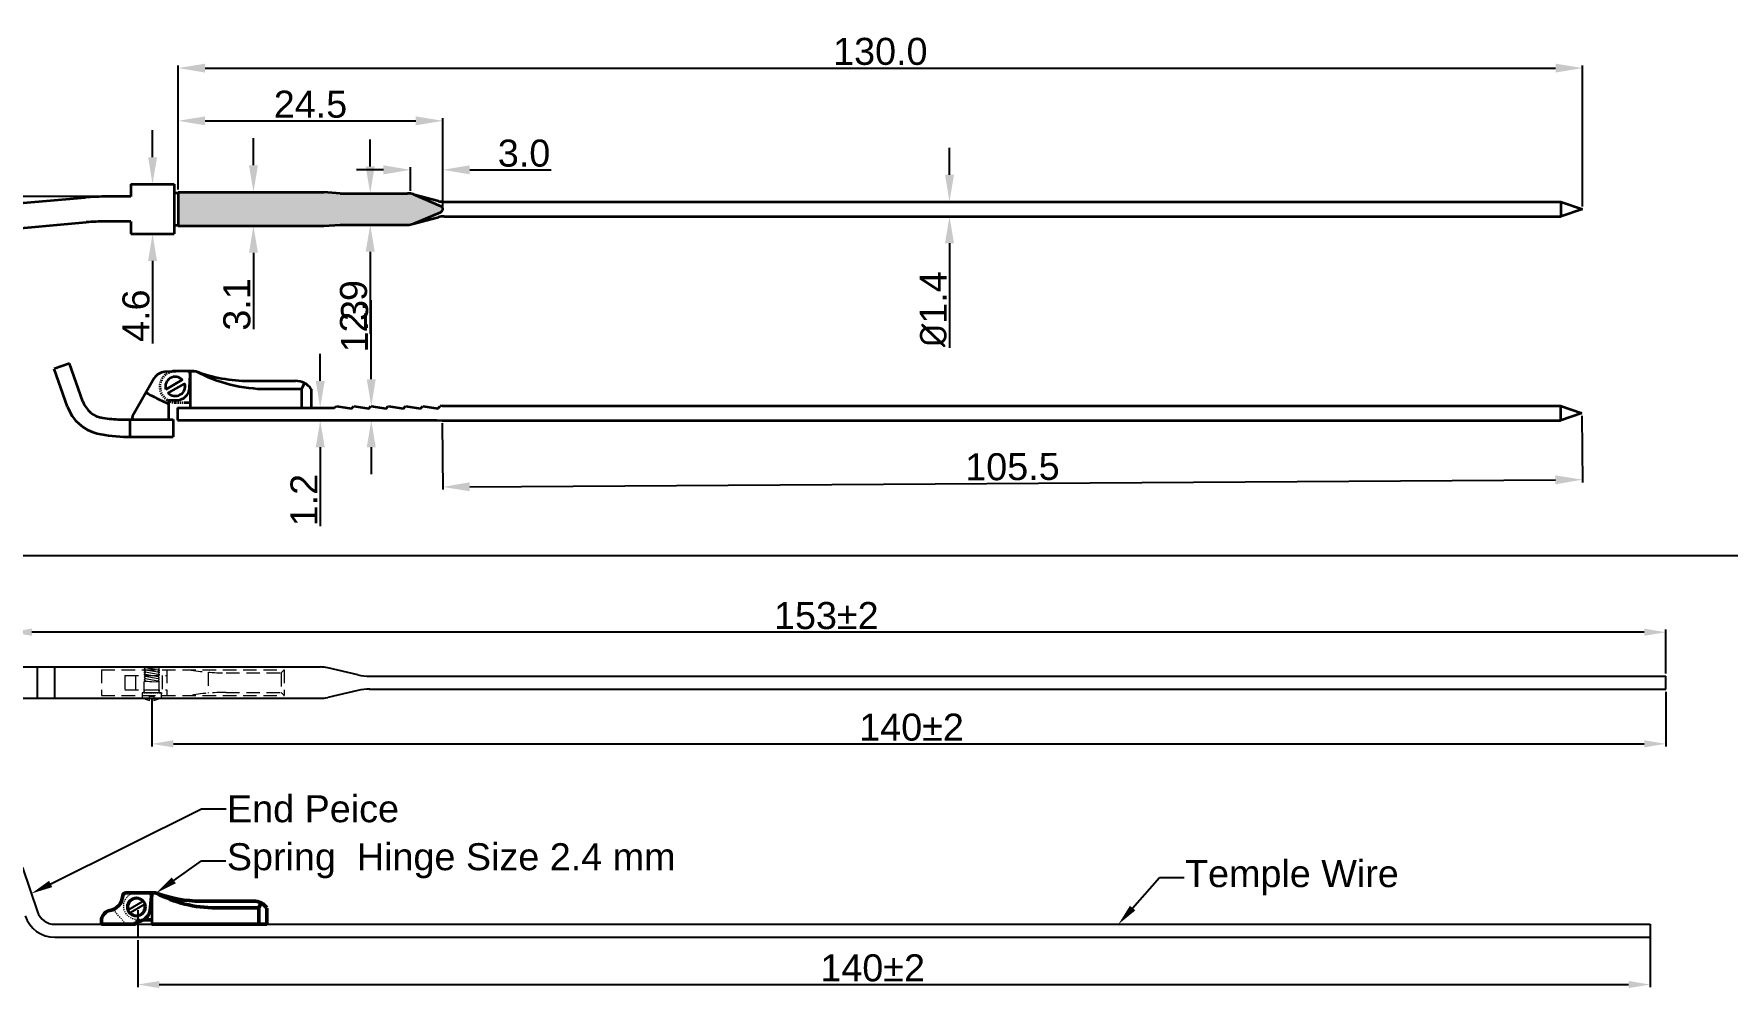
# Model space of a CAD drawing. Header units: millimetres. Extents: x 7018 to 13530, y 4187 to 5692.
# Drawn here: x 7097.5 to 7254.3, y 5084.5 to 5172.8 of the extents above; entities that cross this region are included whole.
import ezdxf
from ezdxf import colors
from ezdxf.entities.mleader import LeaderData, LeaderLine
from ezdxf.math import Vec2, Vec3

# ---------------------------------------------------------------- set-up
doc = ezdxf.new("R2010")
doc.units = ezdxf.units.MM
doc.linetypes.add('DASH', pattern=[0.35, 0.25, -0.1])
doc.linetypes.add('HIDDEN2', pattern=[0.1875, 0.125, -0.0625])
doc.layers.add('Dimension', color=3, linetype='Continuous')
doc.layers.add('Hidden Line', color=1, linetype='HIDDEN2')
for name, color, linetype, lineweight in [('odj', 4, 'Continuous', 35), ('标注', 3, 'Continuous', 9), ('粗实线', 4, 'Continuous', 50), ('细实线', 2, 'Continuous', 13), ('绘图层', 7, 'Continuous', 15), ('虚线', 1, 'HIDDEN2', 9)]:
    doc.layers.add(name, color=color, linetype=linetype, lineweight=lineweight)
doc.styles.get("Standard").update_dxf_attribs({"font": 'arial.ttf'})
doc.dimstyles.get("Standard").update_dxf_attribs({"dimtxt": 0.18, "dimasz": 0.18, "dimexe": 0.18, "dimexo": 0.0625, "dimgap": 0.09, "dimtad": 0, "dimtih": 1, "dimtoh": 1, "dimdec": 4, "dimzin": 0, "dimdsep": 46, "dimtxsty": 'Standard', "dimcen": 0.09, "dimadec": 0, "dimazin": 0, "dimtfac": 1, "dimtdec": 4, "dimtofl": 0, "dimtmove": 0, "dimatfit": 3, "dimfxl": 1, "dimtolj": 1, "dimtzin": 0, "dimarcsym": 0})
doc.dimstyles.new('Standard$0', dxfattribs={"dimtxt": 2.3, "dimasz": 2, "dimexe": 1, "dimexo": 1, "dimgap": 1, "dimtad": 1, "dimdec": 1, "dimzin": 0, "dimdsep": 46, "dimtxsty": 'Standard', "dimcen": 0, "dimclrd": 4, "dimclre": 4, "dimclrt": 4, "dimadec": 1, "dimazin": 0, "dimtfac": 1, "dimtdec": 1, "dimtofl": 0, "dimtmove": 0, "dimatfit": 0, "dimfxl": 1, "dimtfillclr": 256, "dimtolj": 1, "dimtzin": 0, "dimlwd": -1, "dimlwe": -1, "dimarcsym": 1})

# ---------------------------------------------------------------- blocks, each defined once
blk = doc.blocks.new('*D3046')
at = {"layer": 'Defpoints', "color": 0, "transparency": 16777216}
for p in [(7182.27, 5157.28), (7182.27, 5155.93), (7182.27, 5155.93)]:
    blk.add_point(p, dxfattribs=at)
at = {"layer": 'Dimension', "color": 3, "transparency": 16777216}
for p, q in [((7182.27, 5159.78), (7182.27, 5162.28)), ((7182.27, 5153.43), (7182.27, 5143.74))]:
    blk.add_line(p, q, dxfattribs=at)
for points in [[(7181.86, 5159.78), (7182.69, 5159.78), (7182.27, 5157.28)], [(7181.86, 5153.43), (7182.69, 5153.43), (7182.27, 5155.93)]]:
    blk.add_solid(points, dxfattribs=at)
at = {"layer": 'Dimension', "transparency": 16777216, "insert": (7180.77, 5147.33), "char_height": 2.5, "attachment_point": 5, "rotation": 90}
blk.add_mtext('\\A1;{\\fISOCPEUR|b0|i0|c0|p34;%%C}1.4', dxfattribs=at)
blk = doc.blocks.new('*D3047')
at = {"layer": 'Defpoints', "color": 0, "transparency": 16777216}
for p in [(7135.37, 5164.77), (7110.87, 5158.15), (7135.37, 5156.6)]:
    blk.add_point(p, dxfattribs=at)
at = {"layer": 'Dimension', "color": 3, "transparency": 16777216}
for p, q in [((7110.87, 5158.4), (7110.87, 5165.02)), ((7113.37, 5164.77), (7132.87, 5164.77)), ((7135.37, 5156.85), (7135.37, 5165.02))]:
    blk.add_line(p, q, dxfattribs=at)
for points in [[(7113.37, 5165.18), (7113.37, 5164.35), (7110.87, 5164.77)], [(7132.87, 5165.18), (7132.87, 5164.35), (7135.37, 5164.77)]]:
    blk.add_solid(points, dxfattribs=at)
at = {"layer": 'Dimension', "transparency": 16777216, "insert": (7123.12, 5166.29), "char_height": 2.5, "attachment_point": 5}
blk.add_mtext('\\A1;24.5', dxfattribs=at)
blk = doc.blocks.new('*D2029')
at = {"layer": 'Defpoints', "color": 0, "transparency": 16777216}
for p in [(7135.37, 5160.23), (7132.37, 5158.03), (7135.37, 5156.6)]:
    blk.add_point(p, dxfattribs=at)
at = {"layer": 'Dimension', "color": 3, "transparency": 16777216}
for p, q in [((7129.87, 5160.23), (7127.37, 5160.23)), ((7132.37, 5158.28), (7132.37, 5160.48)), ((7135.37, 5156.85), (7135.37, 5160.48)), ((7137.87, 5160.23), (7145.41, 5160.23))]:
    blk.add_line(p, q, dxfattribs=at)
for points in [[(7129.87, 5160.65), (7129.87, 5159.81), (7132.37, 5160.23)], [(7137.87, 5160.65), (7137.87, 5159.81), (7135.37, 5160.23)]]:
    blk.add_solid(points, dxfattribs=at)
at = {"layer": 'Dimension', "transparency": 16777216, "insert": (7142.89, 5161.76), "char_height": 2.5, "attachment_point": 5}
blk.add_mtext('\\A1;3.0', dxfattribs=at)
blk = doc.blocks.new('*D3048')
at = {"layer": 'Defpoints', "color": 0, "transparency": 16777216}
for p in [(7240.87, 5169.65), (7110.87, 5158.15), (7240.87, 5156.6)]:
    blk.add_point(p, dxfattribs=at)
at = {"layer": 'Dimension', "color": 3, "transparency": 16777216}
for p, q in [((7110.87, 5158.4), (7110.87, 5169.9)), ((7113.37, 5169.65), (7238.37, 5169.65)), ((7240.87, 5156.85), (7240.87, 5169.9))]:
    blk.add_line(p, q, dxfattribs=at)
for points in [[(7113.37, 5170.06), (7113.37, 5169.23), (7110.87, 5169.65)], [(7238.37, 5170.06), (7238.37, 5169.23), (7240.87, 5169.65)]]:
    blk.add_solid(points, dxfattribs=at)
at = {"layer": 'Dimension', "transparency": 16777216, "insert": (7175.87, 5171.18), "char_height": 2.5, "attachment_point": 5}
blk.add_mtext('\\A1;130.0', dxfattribs=at)
blk = doc.blocks.new('*D3049')
at = {"layer": 'Defpoints', "color": 0, "transparency": 16777216}
for p in [(7128.65, 5158.05), (7128.65, 5155.15), (7128.65, 5155.15)]:
    blk.add_point(p, dxfattribs=at)
at = {"layer": 'Dimension', "color": 3, "transparency": 16777216}
for p, q in [((7128.65, 5160.55), (7128.65, 5163.05)), ((7128.65, 5152.65), (7128.65, 5145.05))]:
    blk.add_line(p, q, dxfattribs=at)
for points in [[(7128.23, 5160.55), (7129.07, 5160.55), (7128.65, 5158.05)], [(7128.23, 5152.65), (7129.07, 5152.65), (7128.65, 5155.15)]]:
    blk.add_solid(points, dxfattribs=at)
at = {"layer": 'Dimension', "transparency": 16777216, "insert": (7127.12, 5147.6), "char_height": 2.5, "attachment_point": 5, "rotation": 90}
blk.add_mtext('\\A1;2.9', dxfattribs=at)
blk = doc.blocks.new('*D3050')
at = {"layer": 'Defpoints', "color": 0, "transparency": 16777216}
for p in [(7117.84, 5158.15), (7117.84, 5155.05), (7117.84, 5155.05)]:
    blk.add_point(p, dxfattribs=at)
at = {"layer": 'Dimension', "color": 3, "transparency": 16777216}
for p, q in [((7117.84, 5160.65), (7117.84, 5163.15)), ((7117.59, 5158.15), (7117.59, 5158.15)), ((7117.84, 5152.55), (7117.84, 5145.48))]:
    blk.add_line(p, q, dxfattribs=at)
for points in [[(7117.43, 5160.65), (7118.26, 5160.65), (7117.84, 5158.15)], [(7117.43, 5152.55), (7118.26, 5152.55), (7117.84, 5155.05)]]:
    blk.add_solid(points, dxfattribs=at)
at = {"layer": 'Dimension', "transparency": 16777216, "insert": (7116.32, 5147.77), "char_height": 2.5, "attachment_point": 5, "rotation": 90}
blk.add_mtext('\\A1;3.1', dxfattribs=at)
blk = doc.blocks.new('*D3051')
at = {"layer": 'Defpoints', "color": 0, "transparency": 16777216}
for p in [(7108.5, 5158.9), (7108.5, 5154.3), (7108.5, 5154.3)]:
    blk.add_point(p, dxfattribs=at)
at = {"layer": 'Dimension', "color": 3, "transparency": 16777216}
for p, q in [((7108.5, 5161.4), (7108.5, 5163.9)), ((7108.5, 5151.8), (7108.5, 5144.15))]:
    blk.add_line(p, q, dxfattribs=at)
for points in [[(7108.09, 5161.4), (7108.92, 5161.4), (7108.5, 5158.9)], [(7108.09, 5151.8), (7108.92, 5151.8), (7108.5, 5154.3)]]:
    blk.add_solid(points, dxfattribs=at)
at = {"layer": 'Dimension', "transparency": 16777216, "insert": (7106.98, 5146.73), "char_height": 2.5, "attachment_point": 5, "rotation": 90}
blk.add_mtext('\\A1;4.6', dxfattribs=at)
blk = doc.blocks.new('*D3053')
at = {"layer": 'Defpoints', "color": 0, "transparency": 16777216}
for p in [(7089.09, 5157.34), (7094.01, 5156.95), (7102.27, 5157.67), (7104.01, 5157.75), (7106.5, 5157.75)]:
    blk.add_point(p, dxfattribs=at)
at = {"layer": '标注', "color": 0, "lineweight": -2, "transparency": 16777216}
for p, q in [((7103.08, 5157.75), (7088.91, 5157.75)), ((7093.95, 5156.95), (7088.96, 5156.51))]:
    blk.add_line(p, q, dxfattribs=at)
for start, end in [(180.7339, 181.7593), (183.2411, 184.2661)]:
    blk.add_arc((7103.14, 5157.75), 14.05, start, end, dxfattribs=at)
at = {"layer": '标注', "color": 0, "transparency": 16777216}
for points in [[(7089.06, 5157.57), (7089.12, 5157.57), (7089.09, 5157.75)], [(7089.15, 5156.71), (7089.09, 5156.7), (7089.14, 5156.53)]]:
    blk.add_solid(points, dxfattribs=at)
at = {"layer": '标注', "color": 0, "lineweight": 35, "transparency": 16777216, "insert": (7089.1, 5157.14), "char_height": 0.18, "attachment_point": 5}
blk.add_mtext('\\A1;5°', dxfattribs=at)
blk = doc.blocks.new('*D3054')
at = {"layer": 'Defpoints', "color": 0, "transparency": 16777216}
for p in [(7128.72, 5138.35), (7128.75, 5138.35), (7128.96, 5137.05)]:
    blk.add_point(p, dxfattribs=at)
at = {"layer": 'Dimension', "color": 3, "transparency": 16777216}
for p, q in [((7128.75, 5140.85), (7128.75, 5148.17)), ((7128.97, 5138.35), (7129, 5138.35)), ((7128.71, 5137.05), (7128.5, 5137.05)), ((7128.75, 5134.55), (7128.75, 5132.05))]:
    blk.add_line(p, q, dxfattribs=at)
for points in [[(7128.33, 5140.85), (7129.16, 5140.85), (7128.75, 5138.35)], [(7128.33, 5134.55), (7129.16, 5134.55), (7128.75, 5137.05)]]:
    blk.add_solid(points, dxfattribs=at)
at = {"layer": 'Dimension', "transparency": 16777216, "insert": (7127.22, 5145.76), "char_height": 2.5, "attachment_point": 5, "rotation": 90}
blk.add_mtext('\\A1;1.3', dxfattribs=at)
blk = doc.blocks.new('*D3062')
at = {"layer": 'Defpoints', "color": 0, "transparency": 16777216}
for p in [(7135.32, 5137.03), (7240.82, 5137.7), (7240.86, 5131.55)]:
    blk.add_point(p, dxfattribs=at)
at = {"layer": 'Dimension', "color": 3, "transparency": 16777216}
for p, q in [((7135.32, 5136.78), (7135.36, 5130.63)), ((7240.82, 5137.45), (7240.86, 5131.3)), ((7137.86, 5130.89), (7238.36, 5131.54))]:
    blk.add_line(p, q, dxfattribs=at)
for points in [[(7238.36, 5131.95), (7238.36, 5131.12), (7240.86, 5131.55)], [(7137.86, 5131.31), (7137.86, 5130.48), (7135.36, 5130.88)]]:
    blk.add_solid(points, dxfattribs=at)
at = {"layer": 'Dimension', "transparency": 16777216, "insert": (7188.1, 5132.74), "char_height": 2.5, "attachment_point": 5, "rotation": 0.3666}
blk.add_mtext('\\A1;105.5', dxfattribs=at)
blk = doc.blocks.new('*D3063')
at = {"layer": 'Defpoints', "color": 0, "transparency": 16777216}
for p in [(7124.02, 5138.2), (7124.02, 5137.05), (7124.02, 5137.05)]:
    blk.add_point(p, dxfattribs=at)
at = {"layer": 'Dimension', "color": 3, "transparency": 16777216}
for p, q in [((7124.02, 5140.7), (7124.02, 5143.2)), ((7124.02, 5134.55), (7124.02, 5127.26))]:
    blk.add_line(p, q, dxfattribs=at)
for points in [[(7123.61, 5140.7), (7124.44, 5140.7), (7124.02, 5138.2)], [(7123.61, 5134.55), (7124.44, 5134.55), (7124.02, 5137.05)]]:
    blk.add_solid(points, dxfattribs=at)
at = {"layer": 'Dimension', "transparency": 16777216, "insert": (7122.52, 5129.66), "char_height": 2.5, "attachment_point": 5, "rotation": 90}
blk.add_mtext('\\A1;1.2', dxfattribs=at)
blk = doc.blocks.new('EFEWF')
for p, q in [((3401.46, 191.88), (3402.72, 192.61)), ((3401.62, 191.59), (3402.89, 192.32))]:
    blk.add_line(p, q)
for start, end in [(42.8396, 197.1604), (222.8396, 17.1604)]:
    blk.add_arc((3402.17, 192.1), 0.751, start, end)
at = {"layer": 'odj'}
blk.add_line((3403.59, 193.24), (3403.59, 190.5), dxfattribs=at)
at = {"layer": '粗实线', "color": 6}
for p, q in [((3401.19, 193.4), (3403.26, 193.4)), ((3403.57, 193.07), (3403.45, 191.79)), ((3398.93, 190.5), (3398.94, 190.98)), ((3402.09, 190.5), (3398.93, 190.5)), ((3402.18, 190.73), (3402.09, 190.74)), ((3402.09, 190.74), (3402.09, 190.5))]:
    blk.add_line(p, q, dxfattribs=at)
at = {"layer": '粗实线'}
for p, q in [((3403.59, 193.4), (3402.59, 193.4)), ((3403.59, 193.4), (3403.59, 193.06)), ((3403.59, 193.4), (3404, 193.4)), ((3408.12, 192.65), (3413.02, 192.65)), ((3409.5, 192.02), (3413.5, 192.02)), ((3413.5, 192.02), (3413.71, 192.47)), ((3413.5, 190.5), (3413.5, 192.02)), ((3414.23, 192), (3414.23, 190.5)), ((3402.87, 190.91), (3403.59, 190.91)), ((3403.59, 190.5), (3414.23, 190.5))]:
    blk.add_line(p, q, dxfattribs=at)
at = {"layer": '粗实线', "lineweight": 40}
blk.add_circle((3402.17, 192.1), 0.834, dxfattribs=at)
at = {"layer": '粗实线', "color": 6}
for centre, radius, start, end in [((3399.44, 193.2), 1.46, 280.6811, 357.0764), ((3401.19, 193.11), 0.292, 90, 177.0764), ((3403.28, 193.11), 0.292, 352, 93.3592), ((3399.87, 190.84), 0.94, 99.8364, 171.1965), ((3402.22, 191.98), 1.24, 267.88, 351.6139)]:
    blk.add_arc(centre, radius, start, end, dxfattribs=at)
at = {"layer": '粗实线'}
for centre, radius, start, end in [((3409.5, 203.7), 11.68, 241.9019, 270), ((3408.12, 204.32), 11.68, 249.3439, 270), ((3413.02, 191.19), 1.46, 34.0477, 90)]:
    blk.add_arc(centre, radius, start, end, dxfattribs=at)
at = {"layer": '虚线', "ltscale": 0.05}
for p, q in [((3401.17, 190.53), (3400.08, 191.82)), ((3402.17, 190.98), (3402.96, 190.98))]:
    blk.add_line(p, q, dxfattribs=at)
blk.add_arc((3402.17, 192.19), 1.21, 90, 270, dxfattribs=at)
blk = doc.blocks.new('A$C3a961590')
at = {"layer": '细实线', "color": 6}
for p, q in [((-0.6, 2.35), (-0.7, 2.27)), ((-0.7, 2.27), (-0.6, 2.15)), ((-0.6, 2.15), (-0.7, 2.06)), ((-0.7, 2.06), (-0.6, 1.94)), ((-0.6, 1.94), (-0.7, 1.86)), ((-0.7, 1.86), (-0.6, 1.74)), ((-0.6, 1.74), (-0.7, 1.66)), ((-0.7, 1.66), (-0.6, 1.54)), ((-0.6, 2.35), (0.6, 2.35)), ((-0.6, 2.35), (0.6, 2.14)), ((-0.6, 2.15), (0.6, 1.94)), ((-0.6, 1.94), (0.6, 1.73)), ((-0.6, 1.74), (0.6, 1.53)), ((0.6, 2.35), (0.7, 2.22)), ((0.7, 2.22), (0.6, 2.14)), ((0.6, 2.14), (0.7, 2.02)), ((0.7, 2.02), (0.6, 1.94)), ((0.6, 1.94), (0.7, 1.82)), ((0.7, 1.82), (0.6, 1.73)), ((0.6, 1.73), (0.7, 1.61)), ((0.7, 1.61), (0.6, 1.53)), ((-0.6, 1.54), (-0.7, 1.45)), ((-0.7, 1.45), (-0.6, 1.33)), ((-0.6, 1.33), (-0.7, 1.25)), ((-0.7, 1.25), (-0.6, 1.13)), ((-0.6, 1.13), (-0.7, 1.05)), ((-0.7, 0), (-0.7, 1.05)), ((0.7, 1), (-0.7, 1.05)), ((-0.6, 1.54), (0.6, 1.33)), ((-0.6, 1.33), (0.6, 1.12)), ((-0.6, 1.13), (0, 1.03)), ((0.6, 1.53), (0.7, 1.41)), ((0.7, 1.41), (0.6, 1.33)), ((0.6, 1.33), (0.7, 1.21)), ((0.7, 1.21), (0.6, 1.12)), ((0.6, 1.12), (0.7, 1)), ((0.7, 0), (0.7, 1))]:
    blk.add_line(p, q, dxfattribs=at)
blk.add_lwpolyline([(0.21, -0.3), (0.21, -0.69, 0.126427), (0.9, -0.4), (0.9, 0), (-0.9, 0), (-0.9, -0.4, 0.126427), (-0.21, -0.69), (-0.21, -0.3)], format="xyb", close=True, dxfattribs=at)
blk = doc.blocks.new('*D2046')
at = {"layer": 'Defpoints', "color": 0, "transparency": 16777216}
for p in [(7095.34, 5117.43), (7095.34, 5114.21), (7248.58, 5113.36)]:
    blk.add_point(p, dxfattribs=at)
at = {"layer": 'Dimension', "color": 3, "transparency": 16777216}
for p, q in [((7095.34, 5114.46), (7095.34, 5117.68)), ((7248.58, 5113.61), (7248.58, 5117.68)), ((7246.58, 5117.43), (7097.34, 5117.43))]:
    blk.add_line(p, q, dxfattribs=at)
for points in [[(7097.34, 5117.77), (7097.34, 5117.1), (7095.34, 5117.43)], [(7246.58, 5117.77), (7246.58, 5117.1), (7248.58, 5117.43)]]:
    blk.add_solid(points, dxfattribs=at)
at = {"layer": 'Dimension', "transparency": 16777216, "insert": (7170.87, 5118.96), "char_height": 2.5, "attachment_point": 5}
blk.add_mtext('\\A1;153±2', dxfattribs=at)
blk = doc.blocks.new('*D2047')
at = {"layer": 'Defpoints', "color": 0, "transparency": 16777216}
for p in [(7108.43, 5111.51), (7248.58, 5112.16), (7248.58, 5107.1)]:
    blk.add_point(p, dxfattribs=at)
at = {"layer": 'Dimension', "color": 3, "transparency": 16777216}
for p, q in [((7248.58, 5111.91), (7248.58, 5106.85)), ((7108.43, 5111.26), (7108.43, 5106.85)), ((7110.43, 5107.1), (7246.58, 5107.1))]:
    blk.add_line(p, q, dxfattribs=at)
for points in [[(7110.43, 5107.43), (7110.43, 5106.77), (7108.43, 5107.1)], [(7246.58, 5107.43), (7246.58, 5106.77), (7248.58, 5107.1)]]:
    blk.add_solid(points, dxfattribs=at)
at = {"layer": 'Dimension', "transparency": 16777216, "insert": (7178.76, 5108.63), "char_height": 2.5, "attachment_point": 5}
blk.add_mtext('\\A1;140±2', dxfattribs=at)
blk = doc.blocks.new('*D3061')
at = {"layer": 'Defpoints', "color": 0, "transparency": 16777216}
for p in [(7247.13, 5090.39), (7107.13, 5089.19), (7247.13, 5084.82)]:
    blk.add_point(p, dxfattribs=at)
at = {"layer": 'Dimension', "color": 3, "transparency": 16777216}
for p, q in [((7247.13, 5090.14), (7247.13, 5084.57)), ((7107.13, 5088.94), (7107.13, 5084.57)), ((7109.13, 5084.82), (7245.13, 5084.82))]:
    blk.add_line(p, q, dxfattribs=at)
for points in [[(7109.13, 5085.15), (7109.13, 5084.49), (7107.13, 5084.82)], [(7245.13, 5085.15), (7245.13, 5084.49), (7247.13, 5084.82)]]:
    blk.add_solid(points, dxfattribs=at)
at = {"layer": 'Dimension', "transparency": 16777216, "insert": (7175.16, 5086.35), "char_height": 2.5, "attachment_point": 5}
blk.add_mtext('\\A1;140±2', dxfattribs=at)

msp = doc.modelspace()

# ---------------------------------------------------------------- hatches: boundary and pattern name
at = {"layer": '细实线', "lineweight": 35}
h = msp.add_hatch(dxfattribs=at)
h.set_pattern_fill('AR-SAND', color=256, scale=0.01)
h.set_pattern_definition([(37.5, (5840.8517, 4902.62005), (-0.01600031, 0.48941324), [0, -0.38608, 0, -0.4318, 0, -0.41275]), (7.5, (5840.8517, 4902.62005), (0.44952328, 0.7168251), [0, -0.20828, 0, -0.34798, 0, -0.13335]), (327.5, (5840.5393, 4902.62005), (0.79099237, 0.00143718), [0, -0.127, 0, -0.4572, 0, -0.5969]), (317.5, (5840.5393, 4902.62005), (0.76355645, 0.22292932), [0, -0.0635, 0, -0.29972, 0, -0.3429])])
h.paths.add_polyline_path([(7132.638, 5157.98, 0.0666583), (7132.112, 5158.05), (7125.87, 5158.05), (7124.37, 5158.15), (7110.87, 5158.15), (7110.87, 5155.05), (7124.37, 5155.05), (7125.87, 5155.15), (7132.112, 5155.15, 0.0666583), (7132.638, 5155.221), (7135.189, 5156.325, 0.6567993), (7135.189, 5156.876)])

# ---------------------------------------------------------------- linework, layer by layer
at = {"lineweight": 35}
for p, q in [((7106.504, 5158.9), (7106.504, 5157.75)), ((7106.504, 5158.9), (7110.504, 5158.9)), ((7110.504, 5158.9), (7110.504, 5154.3)), ((7094.009, 5156.952), (7102.268, 5157.674)), ((7106.504, 5157.75), (7104.012, 5157.75)), ((7110.504, 5158.1), (7110.87, 5158.1)), ((7110.87, 5158.15), (7124.37, 5158.15)), ((7110.87, 5158.15), (7110.87, 5155.05)), ((7125.87, 5158.05), (7124.37, 5158.15)), ((7125.87, 5158.05), (7132.112, 5158.05)), ((7132.638, 5157.98), (7134.963, 5157.346)), ((7132.638, 5157.98), (7135.189, 5156.876)), ((7135.49, 5157.275), (7238.87, 5157.275)), ((7238.87, 5157.275), (7238.87, 5155.925)), ((7238.87, 5157.275), (7240.87, 5156.6)), ((7094.21, 5154.66), (7102.369, 5155.374)), ((7106.504, 5155.45), (7104.112, 5155.45)), ((7106.504, 5155.45), (7106.504, 5154.3)), ((7132.638, 5155.221), (7135.189, 5156.325)), ((7132.638, 5155.221), (7134.963, 5155.855)), ((7135.49, 5155.925), (7238.87, 5155.925)), ((7240.87, 5156.6), (7238.87, 5155.925)), ((7106.504, 5154.3), (7110.504, 5154.3)), ((7110.504, 5155.1), (7110.87, 5155.1)), ((7110.87, 5155.05), (7124.37, 5155.05)), ((7124.37, 5155.05), (7125.87, 5155.15)), ((7125.87, 5155.15), (7132.112, 5155.15)), ((7100.827, 5142.31), (7099.41, 5141.816)), ((7100.64, 5138.288), (7099.41, 5141.816)), ((7102.057, 5138.781), (7100.827, 5142.31)), ((7110.82, 5138.203), (7125.32, 5138.203)), ((7110.82, 5138.203), (7110.82, 5137.053)), ((7125.32, 5138.203), (7125.52, 5138.353)), ((7125.52, 5138.353), (7126.92, 5138.153)), ((7126.92, 5138.153), (7127.12, 5138.353)), ((7127.12, 5138.353), (7128.52, 5138.153)), ((7128.52, 5138.153), (7128.72, 5138.353)), ((7128.72, 5138.353), (7130.12, 5138.153)), ((7130.12, 5138.153), (7130.32, 5138.353)), ((7130.32, 5138.353), (7131.72, 5138.153)), ((7131.72, 5138.153), (7131.92, 5138.353)), ((7131.92, 5138.353), (7133.32, 5138.153)), ((7133.32, 5138.153), (7133.52, 5138.353)), ((7133.52, 5138.353), (7134.914, 5138.153)), ((7134.914, 5138.153), (7135.12, 5138.368)), ((7135.32, 5138.378), (7135.12, 5138.368)), ((7135.32, 5138.378), (7238.82, 5138.378)), ((7238.82, 5138.378), (7238.82, 5137.028)), ((7238.82, 5138.378), (7240.82, 5137.703)), ((7105.499, 5137.121), (7106.402, 5137.121)), ((7106.402, 5137.121), (7110.402, 5137.121)), ((7106.402, 5137.121), (7106.402, 5135.521)), ((7110.402, 5137.121), (7110.402, 5135.521)), ((7110.82, 5137.053), (7134.82, 5137.053)), ((7134.82, 5137.053), (7135.32, 5137.028)), ((7135.32, 5137.028), (7238.82, 5137.028)), ((7240.82, 5137.703), (7238.82, 5137.028)), ((7106.159, 5135.521), (7110.402, 5135.521))]:
    msp.add_line(p, q, dxfattribs=at)
for p, q in [((7037.526, 5124.548), (7433.963, 5124.548)), ((7095.336, 5114.214), (7124.041, 5114.214)), ((7127.49, 5113.493), (7124.719, 5114.136)), ((7128.62, 5113.364), (7248.584, 5113.364)), ((7248.584, 5112.164), (7248.584, 5113.364)), ((7095.336, 5111.314), (7124.041, 5111.314)), ((7127.49, 5112.034), (7124.719, 5111.391)), ((7128.584, 5112.164), (7248.584, 5112.164)), ((7096.474, 5095.646), (7097.851, 5091.553)), ((7107.127, 5090.395), (7247.127, 5090.395)), ((7247.127, 5090.395), (7247.127, 5089.195)), ((7107.127, 5089.195), (7247.127, 5089.195))]:
    msp.add_line(p, q)
at = {"color": 0, "ltscale": 1000}
for p, q in [((7097.851, 5111.314), (7097.851, 5114.214)), ((7099.462, 5111.314), (7099.462, 5114.214))]:
    msp.add_line(p, q, dxfattribs=at)
at = {"ltscale": 1000}
for p, q in [((7107.127, 5091.695), (7107.127, 5089.195)), ((7099.462, 5090.395), (7107.127, 5090.395)), ((7107.127, 5090.395), (7107.127, 5089.195)), ((7099.462, 5089.195), (7107.127, 5089.195))]:
    msp.add_line(p, q, dxfattribs=at)
at = {"lineweight": 35}
for points in [[(7109.731, 5139.906), (7111.251, 5140.783, 0.797724)], [(7109.931, 5139.559), (7111.451, 5140.437, -0.797724)]]:
    msp.add_lwpolyline(points, format="xyb", close=True, dxfattribs=at)
for centre, radius, start, end in [((7104.012, 5137.75), 20, 90, 95), ((7132.112, 5156.05), 2, 74.74561, 90), ((7135.49, 5159.275), 2, 254.74561, 270), ((7135.07, 5156.6), 0.3, 293.40624, 66.59376), ((7104.112, 5135.45), 20, 90, 95), ((7132.112, 5157.15), 2, 270, 285.25439), ((7135.49, 5153.925), 2, 90, 105.25439), ((7104.229, 5139.538), 3.8, 199.2165, 257.17814), ((7104.229, 5139.538), 2.3, 199.2165, 261.55618), ((7105.888, 5150.716), 13.6, 261.55618, 268.36284), ((7106.159, 5148.021), 12.5, 257.17814, 270)]:
    msp.add_arc(centre, radius, start, end, dxfattribs=at)
for centre, radius, start, end in [((7124.041, 5111.214), 3, 76.93525, 90), ((7128.62, 5118.364), 5, 256.93525, 270), ((7124.041, 5114.314), 3, 270, 283.06475), ((7128.62, 5107.164), 5, 90, 103.06475)]:
    msp.add_arc(centre, radius, start, end)
at = {"ltscale": 1000}
for radius in [2.9, 1.7]:
    msp.add_arc((7099.462, 5092.095), radius, 198.60015, 270, dxfattribs=at)
at = {"layer": 'Hidden Line', "lineweight": 0, "ltscale": 10}
for p, q in [((7103.763, 5113.964), (7103.763, 5111.564)), ((7103.763, 5113.964), (7120.694, 5113.964)), ((7105.946, 5113.414), (7109.839, 5113.414)), ((7105.946, 5113.414), (7105.946, 5112.114)), ((7106.927, 5113.414), (7106.927, 5112.114)), ((7109.403, 5113.414), (7109.403, 5112.114)), ((7109.839, 5113.964), (7109.839, 5111.564)), ((7113.664, 5113.732), (7113.664, 5111.796)), ((7115.315, 5113.664), (7120.408, 5113.664)), ((7120.694, 5113.964), (7120.408, 5113.664)), ((7120.408, 5113.664), (7120.408, 5111.864)), ((7120.694, 5113.964), (7120.694, 5111.564)), ((7103.763, 5111.564), (7120.694, 5111.564)), ((7105.946, 5112.114), (7109.839, 5112.114)), ((7115.315, 5111.864), (7120.408, 5111.864)), ((7120.408, 5111.864), (7120.694, 5111.564))]:
    msp.add_line(p, q, dxfattribs=at)
for centre, start, end in [((7115.315, 5133.664), 260.06363, 270), ((7115.315, 5091.864), 90, 99.93637)]:
    msp.add_arc(centre, 20, start, end, dxfattribs=at)
at = {"layer": 'odj', "color": 1, "lineweight": 35}
msp.add_lwpolyline([(7111.934, 5140.044), (7111.998, 5141.257, 0.4400106), (7111.667, 5141.594), (7109.64, 5141.523, 0.2586176), (7108.659, 5140.934), (7106.632, 5137.421, 0.5773503), (7106.805, 5137.121), (7109.995, 5137.121), (7109.995, 5138.921), (7110.751, 5138.921, 0.3989595), (7111.934, 5140.044)], format="xyb", dxfattribs=at)
at = {"layer": '粗实线', "lineweight": 35}
for p, q in [((7112.32, 5141.603), (7110.627, 5141.603)), ((7111.998, 5141.598), (7112.498, 5141.598)), ((7111.998, 5141.598), (7111.998, 5138.198)), ((7117.437, 5140.698), (7121.748, 5140.698)), ((7119.092, 5139.948), (7122.318, 5139.948)), ((7122.318, 5139.948), (7122.569, 5140.494)), ((7122.318, 5138.198), (7122.318, 5139.948)), ((7123.198, 5139.928), (7123.198, 5138.198)), ((7111.998, 5138.198), (7123.198, 5138.198))]:
    msp.add_line(p, q, dxfattribs=at)
msp.add_lwpolyline([(7110.627, 5141.603, 0.0728168), (7110.212, 5141.542, 0.0728168)], format="xyb", dxfattribs=at)
msp.add_lwpolyline([(7111.474, 5138.703), (7111.998, 5138.703)], dxfattribs=at)
for centre, radius, start, end in [((7119.092, 5153.948), 14, 241.90195, 270), ((7117.437, 5154.698), 14, 249.34385, 270), ((7121.748, 5138.948), 1.75, 34.04773, 90)]:
    msp.add_arc(centre, radius, start, end, dxfattribs=at)
at = {"layer": '绘图层', "ltscale": 1000}
msp.add_line((7107.127, 5089.195), (7107.127, 5090.395), dxfattribs=at)
at = {"layer": '虚线', "ltscale": 0.02}
for p, q in [((7107.726, 5113.964), (7107.726, 5113.414)), ((7107.826, 5113.964), (7107.826, 5113.414)), ((7109.026, 5113.964), (7109.026, 5113.414)), ((7109.126, 5113.964), (7109.126, 5113.414)), ((7107.526, 5111.814), (7109.326, 5111.814)), ((7107.526, 5111.814), (7107.526, 5111.564)), ((7107.726, 5112.114), (7107.726, 5111.814)), ((7109.126, 5112.114), (7109.126, 5111.814)), ((7109.326, 5111.814), (7109.326, 5111.564))]:
    msp.add_line(p, q, dxfattribs=at)
at = {"layer": '虚线', "lineweight": 35, "ltscale": 0.05}
msp.add_lwpolyline([(7110.212, 5141.542, 0.8642512), (7110.627, 5138.703), (7111.474, 5138.703)], format="xyb", dxfattribs=at)
at = {"layer": '虚线', "linetype": 'DASH', "lineweight": 35, "ltscale": 34}
msp.add_arc((7124.439, 5170.452), 35, 241.74798, 245.62642, dxfattribs=at)

# ---------------------------------------------------------------- block references
for name, p in [('A$C3a961590', (7108.426, 5111.814)), ('EFEWF', (3704.84, 4899.899))]:
    msp.add_blockref(name, p)

# ---------------------------------------------------------------- dimensions: what is measured, and where the dimension line sits
at = {"layer": 'Dimension'}
for base, p1, p2, picture, middle in [((7240.87, 5169.648), (7110.87, 5158.15), (7240.87, 5156.6), '*D3048', (7175.87, 5171.175)), ((7135.37, 5164.767), (7110.87, 5158.15), (7135.37, 5156.6), '*D3047', (7123.12, 5166.293)), ((7135.37, 5160.23), (7132.368, 5158.034), (7135.37, 5156.6), '*D2029', (7142.891, 5161.758))]:
    dim = msp.add_linear_dim(base=base, p1=p1, p2=p2, dimstyle='Standard$0', override={"dimtxt": 2.5, "dimasz": 2.5, "dimexe": 0.25, "dimexo": 0.25, "dimgap": 0.25, "dimclrd": 3, "dimclre": 3, "dimclrt": 256, "dimadec": 2, "dimtdec": 2, "dimatfit": 3}, dxfattribs=at)
    dim.commit()
    dim.dimension.update_dxf_attribs({"geometry": picture, "text_midpoint": middle})
for base, p1, p2, picture, middle in [((7108.504, 5154.3), (7108.504, 5158.9), (7108.504, 5154.3), '*D3051', (7106.977, 5146.725)), ((7117.843, 5155.05), (7117.843, 5158.15), (7117.843, 5155.05), '*D3050', (7116.316, 5147.767)), ((7128.651, 5155.15), (7128.651, 5158.05), (7128.651, 5155.15), '*D3049', (7127.124, 5147.601)), ((7128.746, 5138.353), (7128.962, 5137.053), (7128.72, 5138.353), '*D3054', (7127.219, 5145.761)), ((7124.021965757, 5137.052988485), (7124.021965757, 5138.202988485), (7124.021965757, 5137.052988485), '*D3063', (7122.516849795, 5129.65769517))]:
    dim = msp.add_linear_dim(base=base, p1=p1, p2=p2, angle=90, dimstyle='Standard$0', override={"dimtxt": 2.5, "dimasz": 2.5, "dimexe": 0.25, "dimexo": 0.25, "dimgap": 0.25, "dimclrd": 3, "dimclre": 3, "dimclrt": 256, "dimadec": 2, "dimtdec": 2, "dimatfit": 3}, dxfattribs=at)
    dim.commit()
    dim.dimension.update_dxf_attribs({"geometry": picture, "text_midpoint": middle})
dim = msp.add_linear_dim(base=(7182.274118225, 5155.925282609), p1=(7182.274118225, 5157.275282609), p2=(7182.274118225, 5155.925282609), angle=90, text='{\\fISOCPEUR|b0|i0|c0|p34;%%C}<>', dimstyle='Standard$0', override={"dimtxt": 2.5, "dimasz": 2.5, "dimexe": 0.25, "dimexo": 0.25, "dimgap": 0.25, "dimclrd": 3, "dimclre": 3, "dimclrt": 256, "dimadec": 2, "dimtdec": 2, "dimatfit": 3}, dxfattribs=at)
dim.commit()
dim.dimension.update_dxf_attribs({"geometry": '*D3046', "text_midpoint": (7180.769002263, 5147.332172104)})
dim = msp.add_aligned_dim(p1=(7135.32, 5137.028), p2=(7240.82, 5137.703), distance=-6.149, dimstyle='Standard$0', override={"dimtxt": 2.5, "dimasz": 2.5, "dimexe": 0.25, "dimexo": 0.25, "dimgap": 0.25, "dimclrd": 3, "dimclre": 3, "dimclrt": 256, "dimadec": 2, "dimtdec": 2, "dimatfit": 3}, dxfattribs=at)
dim.commit()
dim.dimension.update_dxf_attribs({"geometry": '*D3062', "text_midpoint": (7188.1, 5132.743)})
for base, p1, p2, picture, middle in [((7095.336, 5117.434), (7248.584, 5113.364), (7095.336, 5114.214), '*D2046', (7170.869, 5117.434)), ((7248.584, 5107.1), (7108.426, 5111.514), (7248.584, 5112.164), '*D2047', (7178.755, 5107.1)), ((7247.127, 5084.821), (7107.127, 5089.195), (7247.127, 5090.395), '*D3061', (7175.159, 5084.821))]:
    dim = msp.add_linear_dim(base=base, p1=p1, p2=p2, dimstyle='Standard$0', override={"dimtxt": 2.5, "dimexe": 0.25, "dimexo": 0.25, "dimgap": 0.25, "dimtad": 1, "dimtih": 0, "dimtoh": 0, "dimdec": 0, "dimclrd": 3, "dimclre": 3, "dimclrt": 256, "dimadec": 2, "dimtol": 1, "dimtp": 2, "dimtm": 2, "dimtdec": 0, "dimatfit": 3}, dxfattribs=at)
    dim.commit()
    dim.dimension.update_dxf_attribs({"geometry": picture, "text_midpoint": middle, "dimtype": 160})
at = {"layer": '标注', "lineweight": 35}
dim = msp.add_angular_dim_2l(base=(7089.092, 5157.342), line1=((7094.009, 5156.952), (7102.268, 5157.674)), line2=((7106.504, 5157.75), (7104.012, 5157.75)), dimstyle='Standard', override={"dimdec": 1, "dimazin": 2, "dimtp": 0.05, "dimtfac": 0.6, "dimtzin": 8}, dxfattribs=at)
dim.commit()
dim.dimension.update_dxf_attribs({"geometry": '*D3053', "text_midpoint": (7089.099, 5157.137)})

# ---------------------------------------------------------------- leaders
at = {"layer": 'Dimension', "ltscale": 1000}
ml = msp.add_multileader_mtext('Standard', dxfattribs=at)
ml.set_content('End Peice', color=256)
ml.set_leader_properties()
ml.build(insert=Vec2(0, 0))
ml.multileader.update_dxf_attribs({"dogleg_length": 0.36, "arrow_head_size": 2})
ctx = ml.context
ctx.base_point, ctx.char_height, ctx.arrow_head_size, ctx.landing_gap_size, ctx.plane_origin = Vec3(7115.305, 5101.074), 2.5, 2, 0.09, Vec3(7081.74, 5096.522)
notes = []
notes.append((ctx, [(0, (1, 1, 0), (7113.044, 5101.074), (1, 0), 2.261, [(0, [(7097.282, 5093.242)], 0, [])])]))
ctx.mtext.insert, ctx.mtext.flow_direction = Vec3(7115.395, 5102.345), 5
ml = msp.add_multileader_mtext('Standard', dxfattribs=at)
ml.set_content('Spring  Hinge Size 2.4 mm', color=256)
ml.set_leader_properties()
ml.build(insert=Vec2(0, 0))
ml.multileader.update_dxf_attribs({"dogleg_length": 0.36, "arrow_head_size": 2})
ctx = ml.context
ctx.base_point, ctx.char_height, ctx.arrow_head_size, ctx.landing_gap_size, ctx.plane_origin = Vec3(7115.289, 5096.285), 2.5, 2, 0.09, Vec3(7091.52, 5094.655)
notes.append((ctx, [(0, (1, 1, 0), (7113.028, 5096.285), (1, 0), 2.261, [(0, [(7108.844, 5093.295)], 0, [])])]))
ctx.mtext.insert, ctx.mtext.width, ctx.mtext.flow_direction = Vec3(7115.379, 5097.903), 55.32171, 5
ml = msp.add_multileader_mtext('Standard', dxfattribs=at)
ml.set_content('Temple Wire', color=256)
ml.set_leader_properties()
ml.build(insert=Vec2(0, 0))
ml.multileader.update_dxf_attribs({"dogleg_length": 0.36, "arrow_head_size": 2})
ctx = ml.context
ctx.base_point, ctx.char_height, ctx.arrow_head_size, ctx.landing_gap_size, ctx.plane_origin = Vec3(7203.983, 5094.741), 2.5, 2, 0.09, Vec3(7200.013, 5089.24)
notes.append((ctx, [(0, (1, 1, 0), (7201.722, 5094.741), (1, 0), 2.261, [(0, [(7197.903, 5090.395)], 0, [])])]))
ctx.mtext.insert, ctx.mtext.flow_direction = Vec3(7204.073, 5096.338), 5
for ctx, leaders in notes:
    for number, flags, end, landing, length, lines in leaders:
        leader = LeaderData()
        leader.index, (leader.has_last_leader_line, leader.has_dogleg_vector, leader.attachment_direction) = number, flags
        leader.last_leader_point, leader.dogleg_vector, leader.dogleg_length = Vec3(end), Vec3(landing), length
        for number, points, colour, breaks in lines:
            line = LeaderLine()
            line.index, line.vertices, line.color, line.breaks = number, Vec3.list(points), colors.encode_raw_color(colour), breaks
            leader.lines.append(line)
        ctx.leaders.append(leader)

doc.saveas('drawing.dxf')
